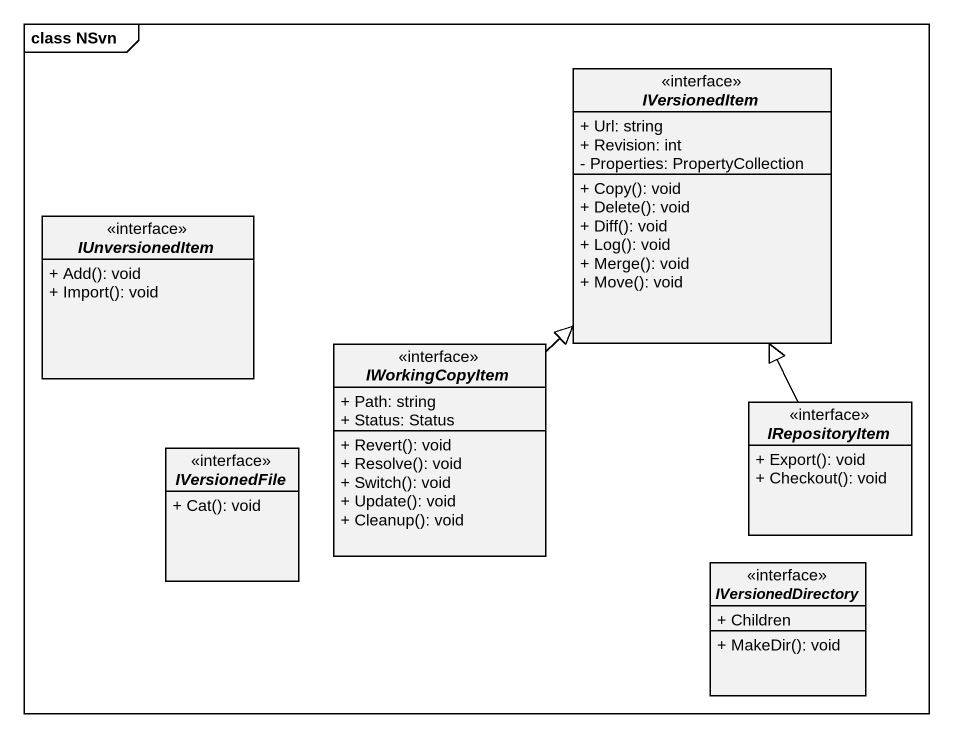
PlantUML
@startuml
mainframe class NSvn
hide circle
hide empty members
skinparam classAttributeIconSize 0
interface IVersionedItem <<interface>> {
  + Url: string
  + Revision: int
  - Properties: PropertyCollection
  + Copy(): void
  + Delete(): void
  + Diff(): void
  + Log(): void
  + Merge(): void
  + Move(): void
}
interface IUnversionedItem <<interface>> {
  + Add(): void
  + Import(): void
}
interface IWorkingCopyItem <<interface>> {
  + Path: string
  + Status: Status
  + Revert(): void
  + Resolve(): void
  + Switch(): void
  + Update(): void
  + Cleanup(): void
}
interface IRepositoryItem <<interface>> {
  + Export(): void
  + Checkout(): void
}
interface IVersionedFile <<interface>> {
  + Cat(): void
}
interface IVersionedDirectory <<interface>> {
  + Children
  + MakeDir(): void
}
IWorkingCopyItem -up-|> IVersionedItem
IRepositoryItem -up-|> IVersionedItem
@enduml
